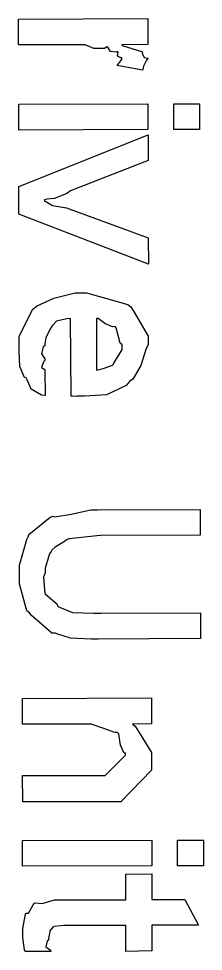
# Model space of a CAD drawing. Extents: x 0.1 to 11.6, y 0.3 to 16.2.
# Drawn here: x 7.3118 to 7.4083, y 5.3289 to 5.8164 of the extents above; entities that cross this region are included whole.
import ezdxf

# ---------------------------------------------------------------- set-up
doc = ezdxf.new("R2010")
doc.units = 0
doc.header["$MEASUREMENT"] = 0

msp = doc.modelspace()

# ---------------------------------------------------------------- linework, layer by layer
at = {"color": 0}
for points in [[(7.31179, 5.81619), (7.37929, 5.8164), (7.37929, 5.80296), (7.36561, 5.80274), (7.36594, 5.80231), (7.37603, 5.79932), (7.37647, 5.79904), (7.37631, 5.79844), (7.37739, 5.79607), (7.37929, 5.79574), (7.37929, 5.79557), (7.37853, 5.79476), (7.37706, 5.7915), (7.37674, 5.78982), (7.37647, 5.7895), (7.36322, 5.79189), (7.36322, 5.79189), (7.36561, 5.79497), (7.36561, 5.79601), (7.36518, 5.7959), (7.3635, 5.79671), (7.36372, 5.7991), (7.36344, 5.79926), (7.36274, 5.79889), (7.35975, 5.79926), (7.35835, 5.80154), (7.35781, 5.80165), (7.35656, 5.80083), (7.35107, 5.80078), (7.34651, 5.80274), (7.345, 5.80274), (7.31179, 5.80274), (7.31179, 5.81619)], [(7.31185, 5.77165), (7.37935, 5.77186), (7.37935, 5.75842), (7.31185, 5.75819), (7.31185, 5.77165)], [(7.39279, 5.77186), (7.40625, 5.77186), (7.40625, 5.7584), (7.39279, 5.7584), (7.39279, 5.77186)], [(7.3119, 5.72874), (7.37939, 5.75564), (7.37939, 5.74219), (7.33882, 5.72635), (7.33692, 5.7251), (7.33051, 5.72239), (7.3265, 5.72211), (7.32536, 5.72179), (7.32519, 5.72136), (7.32943, 5.71875), (7.33686, 5.71756), (7.33817, 5.71701), (7.37939, 5.70182), (7.37961, 5.68815), (7.3119, 5.71419), (7.3119, 5.72874)], [(7.32547, 5.63276), (7.32568, 5.61951), (7.32379, 5.61968), (7.31831, 5.62272), (7.31629, 5.62756), (7.31569, 5.62864), (7.31478, 5.62879), (7.31244, 5.63465), (7.31201, 5.64268), (7.31201, 5.64535), (7.31201, 5.65044), (7.31922, 5.6645), (7.32069, 5.66575), (7.32146, 5.66639), (7.33008, 5.6704), (7.34125, 5.67312), (7.345, 5.67312), (7.34728, 5.67312), (7.36888, 5.66699), (7.37039, 5.66575), (7.37164, 5.6639), (7.3795, 5.6505), (7.3795, 5.646), (7.37847, 5.64399), (7.37554, 5.63519), (7.37136, 5.62799), (7.36974, 5.62668), (7.36789, 5.62462), (7.35769, 5.61979), (7.34619, 5.61908), (7.34239, 5.61908), (7.34196, 5.61892), (7.33985, 5.61908), (7.33914, 5.61908), (7.33892, 5.65967), (7.33703, 5.65956), (7.33149, 5.65831), (7.32949, 5.65597), (7.32894, 5.65533), (7.32813, 5.65392), (7.3259, 5.64953), (7.32547, 5.64643), (7.32547, 5.64535), (7.32465, 5.64481), (7.32374, 5.64117), (7.32547, 5.63861), (7.32547, 5.63775), (7.32476, 5.6371), (7.32374, 5.63406), (7.32547, 5.63308), (7.32547, 5.63276)], [(7.35237, 5.65967), (7.35237, 5.63276), (7.35237, 5.63276), (7.3559, 5.63357), (7.36074, 5.63536), (7.36128, 5.63579), (7.36137, 5.63607), (7.36583, 5.64356), (7.36583, 5.646), (7.36481, 5.64686), (7.36274, 5.65489), (7.36214, 5.65554), (7.36089, 5.65533), (7.35678, 5.65712), (7.35335, 5.65961), (7.35237, 5.65967)], [(7.40685, 5.50586), (7.40685, 5.4924), (7.35325, 5.49218), (7.34978, 5.49203), (7.33892, 5.49268), (7.33225, 5.49474), (7.33089, 5.49522), (7.32915, 5.49528), (7.31831, 5.50461), (7.31744, 5.50586), (7.31614, 5.50694), (7.31224, 5.5211), (7.31222, 5.52582), (7.31224, 5.53076), (7.31603, 5.54426), (7.31679, 5.54557), (7.31717, 5.54682), (7.32818, 5.55588), (7.3296, 5.55642), (7.33068, 5.55604), (7.33919, 5.55751), (7.34956, 5.55968), (7.35303, 5.55968), (7.40662, 5.55989), (7.40662, 5.54644), (7.35454, 5.54622), (7.35254, 5.54617), (7.33811, 5.5446), (7.33718, 5.54426), (7.33567, 5.54318), (7.33094, 5.54015), (7.3291, 5.53863), (7.32872, 5.53797), (7.32796, 5.53668), (7.32568, 5.52919), (7.32568, 5.52669), (7.32471, 5.52442), (7.32547, 5.51594), (7.33074, 5.51144), (7.33176, 5.51064), (7.33231, 5.50922), (7.33985, 5.50603), (7.35101, 5.50564), (7.35476, 5.50564), (7.40685, 5.50586)], [(7.31375, 5.46115), (7.38124, 5.46137), (7.38124, 5.44792), (7.37126, 5.44769), (7.37272, 5.44656), (7.38124, 5.43294), (7.38124, 5.42839), (7.38124, 5.42361), (7.36518, 5.40712), (7.35433, 5.40712), (7.31396, 5.40712), (7.31375, 5.42079), (7.35129, 5.42079), (7.35693, 5.42079), (7.36757, 5.43143), (7.36757, 5.43251), (7.36697, 5.43251), (7.36496, 5.43674), (7.3641, 5.4426), (7.36344, 5.44336), (7.36208, 5.44325), (7.35633, 5.44536), (7.34961, 5.44769), (7.34739, 5.44769), (7.31375, 5.44769), (7.31375, 5.46115)], [(7.31386, 5.38689), (7.38135, 5.3871), (7.38135, 5.37364), (7.31386, 5.37343), (7.31386, 5.38689)], [(7.39481, 5.3871), (7.40826, 5.3871), (7.40826, 5.37364), (7.39481, 5.37364), (7.39481, 5.3871)], [(7.32867, 5.32894), (7.31521, 5.32894), (7.31489, 5.32969), (7.31392, 5.33615), (7.31392, 5.33828), (7.31392, 5.34093), (7.31532, 5.34831), (7.31565, 5.3489), (7.31685, 5.3489), (7.31988, 5.35406), (7.32042, 5.35433), (7.32042, 5.35428), (7.32411, 5.3539), (7.33046, 5.35585), (7.33257, 5.35585), (7.36774, 5.35585), (7.36774, 5.36931), (7.3814, 5.36953), (7.3814, 5.35607), (7.39854, 5.35607), (7.40571, 5.34261), (7.3814, 5.34261), (7.3814, 5.32915), (7.36774, 5.32894), (7.36774, 5.34239), (7.33518, 5.34239), (7.33388, 5.34233), (7.33018, 5.34185), (7.32997, 5.34175), (7.32958, 5.34158), (7.32813, 5.33963), (7.32801, 5.33936), (7.32785, 5.33822), (7.32736, 5.33567), (7.32736, 5.33481), (7.32671, 5.33425), (7.32596, 5.33128), (7.32844, 5.32954), (7.32867, 5.32894)]]:
    msp.add_lwpolyline(points, close=True, dxfattribs=at)

doc.saveas('drawing.dxf')
